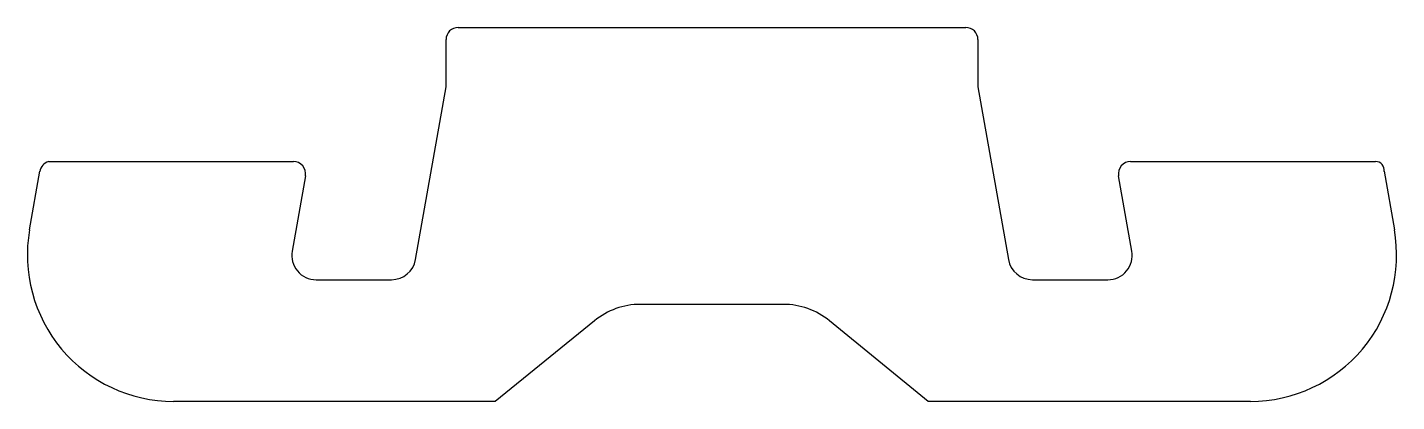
# Model space of a CAD drawing. Extents: x 716 to 772.3, y 589.1 to 604.5.
import ezdxf

# ---------------------------------------------------------------- set-up
doc = ezdxf.new("R2010")
doc.units = 0
doc.layers.get('0').update_dxf_attribs({"linetype": 'CONTINUOUS'})

msp = doc.modelspace()

# ---------------------------------------------------------------- linework, layer by layer
for p, q in [((733.726, 604.49), (754.569, 604.49)), ((733.226, 602.056), (733.226, 603.99)), ((755.069, 603.99), (755.069, 602.056)), ((731.977, 594.969), (733.226, 602.056)), ((755.069, 602.056), (756.319, 594.969)), ((716.894, 598.991), (726.956, 598.99)), ((761.34, 598.99), (771.401, 598.991)), ((716.123, 596.194), (716.545, 598.587)), ((727.449, 598.404), (726.904, 595.316)), ((761.392, 595.316), (760.847, 598.403)), ((771.751, 598.587), (772.173, 596.194)), ((727.889, 594.142), (730.992, 594.142)), ((757.304, 594.142), (760.407, 594.142)), ((744.148, 593.13), (741.205, 593.13)), ((747.077, 593.13), (744.148, 593.13)), ((739.319, 592.452), (735.247, 589.142)), ((753.02, 589.142), (748.977, 592.452)), ((735.247, 589.142), (722.032, 589.152)), ((766.264, 589.152), (753.02, 589.142))]:
    msp.add_line(p, q)
for centre, radius, start, end in [((733.726, 603.99), 0.5, 89.9993, 179.9993), ((754.569, 603.99), 0.5, 0.0003, 89.9997), ((717.058, 598.496), 0.52, 108.2679, 169.9993), ((726.956, 598.49), 0.5, 349.9989, 89.9997), ((761.34, 598.49), 0.5, 90, 190), ((771.401, 598.637), 0.353, 351.7313, 90.0014), ((722.036, 595.155), 6.004, 170.0396, 269.959), ((766.264, 595.152), 6, 270.0007, 10.0007), ((727.889, 595.142), 1, 169.9993, 269.9993), ((730.992, 595.142), 1, 269.9993, 349.9993), ((757.304, 595.142), 1, 190, 270), ((760.407, 595.142), 1, 270, 10), ((741.205, 590.17), 2.96, 90, 129.574), ((747.077, 590.13), 3, 50.6983, 90)]:
    msp.add_arc(centre, radius, start, end)

doc.saveas('drawing.dxf')
